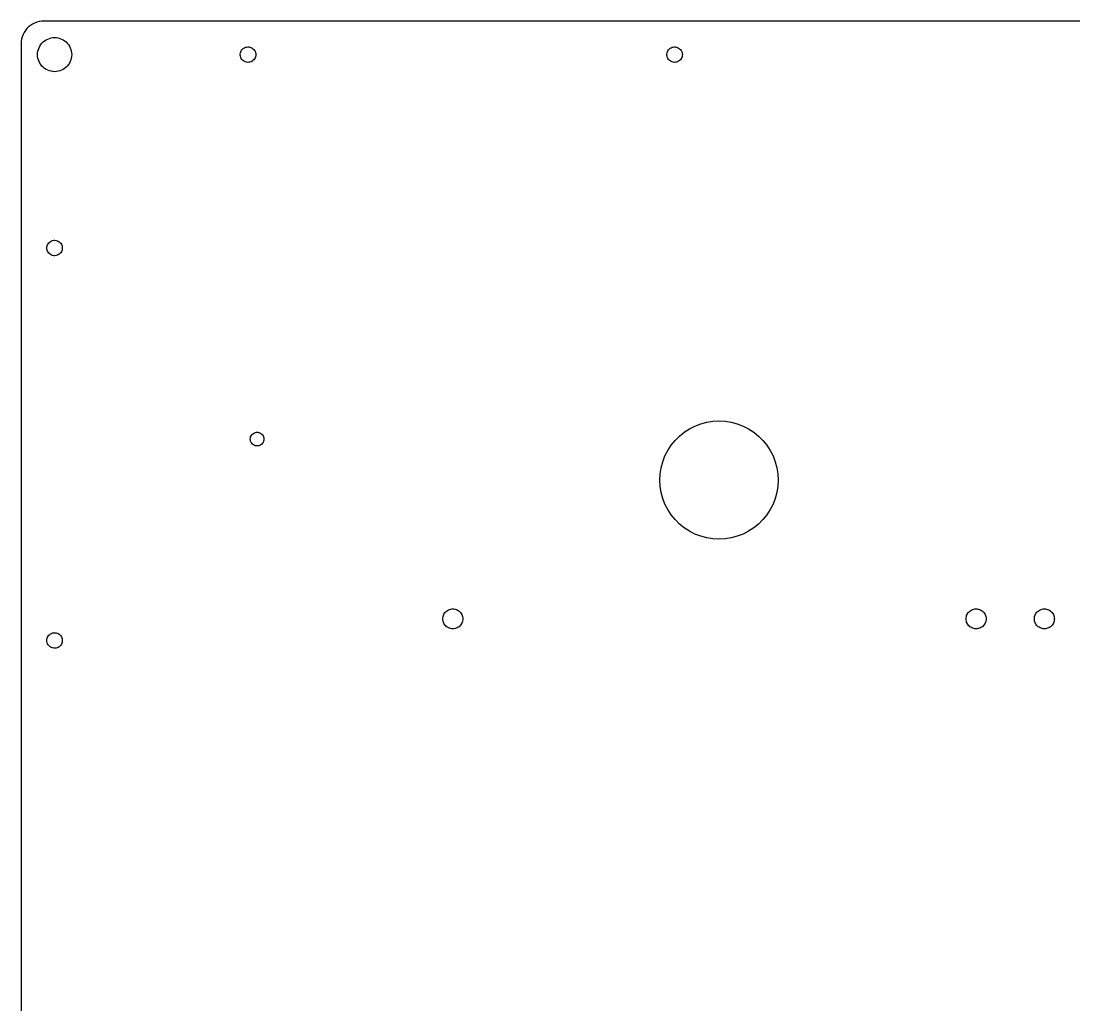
# Model space of a CAD drawing. Header units: metres. Extents: x -237 to 237, y -222 to 222.
# Drawn here: x -237.4 to -6, y 6.1 to 222.4 of the extents above; entities that cross this region are included whole.
import ezdxf

# ---------------------------------------------------------------- set-up
doc = ezdxf.new("R2010")
doc.units = ezdxf.units.M

msp = doc.modelspace()

# ---------------------------------------------------------------- linework, layer by layer
for p, q in [((-233.92, 222.13), (-234.409, 221.943)), ((-233.415, 222.266), (-233.92, 222.13)), ((-232.898, 222.348), (-233.415, 222.266)), ((-232.375, 222.375), (-232.898, 222.348)), ((232.375, 222.375), (-232.375, 222.375)), ((-236.705, 219.875), (-236.943, 219.409)), ((-236.42, 220.314), (-236.705, 219.875)), ((-236.091, 220.721), (-236.42, 220.314)), ((-235.721, 221.091), (-236.091, 220.721)), ((-235.314, 221.42), (-235.721, 221.091)), ((-234.875, 221.705), (-235.314, 221.42)), ((-234.409, 221.943), (-234.875, 221.705)), ((-237.348, 217.898), (-237.375, 217.375)), ((-237.266, 218.415), (-237.348, 217.898)), ((-237.13, 218.92), (-237.266, 218.415)), ((-236.943, 219.409), (-237.13, 218.92)), ((-233.034, 217.204), (-232.787, 217.509)), ((-232.787, 217.509), (-232.509, 217.787)), ((-232.509, 217.787), (-232.204, 218.034)), ((-232.204, 218.034), (-231.875, 218.248)), ((-231.875, 218.248), (-231.525, 218.426)), ((-231.525, 218.426), (-231.159, 218.566)), ((-231.159, 218.566), (-230.78, 218.668)), ((-230.78, 218.668), (-230.392, 218.729)), ((-230.392, 218.729), (-230, 218.75)), ((-230, 218.75), (-229.608, 218.729)), ((-229.608, 218.729), (-229.22, 218.668)), ((-229.22, 218.668), (-228.841, 218.566)), ((-228.841, 218.566), (-228.475, 218.426)), ((-228.475, 218.426), (-228.125, 218.248)), ((-228.125, 218.248), (-227.796, 218.034)), ((-227.796, 218.034), (-227.491, 217.787)), ((-227.491, 217.787), (-227.213, 217.509)), ((-227.213, 217.509), (-226.966, 217.204)), ((-237.375, 217.375), (-237.375, -217.375)), ((-233.75, 215), (-233.729, 215.392)), ((-233.729, 215.392), (-233.668, 215.78)), ((-233.668, 215.78), (-233.566, 216.159)), ((-233.566, 216.159), (-233.426, 216.525)), ((-233.426, 216.525), (-233.248, 216.875)), ((-233.248, 216.875), (-233.034, 217.204)), ((-226.966, 217.204), (-226.752, 216.875)), ((-226.752, 216.875), (-226.574, 216.525)), ((-226.574, 216.525), (-226.434, 216.159)), ((-226.434, 216.159), (-226.332, 215.78)), ((-226.332, 215.78), (-226.271, 215.392)), ((-226.271, 215.392), (-226.25, 215)), ((-189.195, 215.124), (-189.159, 215.37)), ((-189.159, 215.37), (-189.088, 215.607)), ((-189.088, 215.607), (-188.982, 215.832)), ((-188.982, 215.832), (-188.846, 216.039)), ((-188.846, 216.039), (-188.68, 216.224)), ((-188.68, 216.224), (-188.489, 216.383)), ((-188.489, 216.383), (-188.277, 216.512)), ((-188.277, 216.512), (-188.049, 216.609)), ((-188.049, 216.609), (-187.809, 216.672)), ((-187.809, 216.672), (-187.562, 216.699)), ((-187.562, 216.699), (-187.314, 216.69)), ((-187.314, 216.69), (-187.07, 216.645)), ((-187.07, 216.645), (-186.835, 216.565)), ((-186.835, 216.565), (-186.614, 216.451)), ((-186.614, 216.451), (-186.413, 216.307)), ((-186.413, 216.307), (-186.234, 216.134)), ((-186.234, 216.134), (-186.082, 215.938)), ((-186.082, 215.938), (-185.961, 215.722)), ((-185.961, 215.722), (-185.872, 215.49)), ((-185.872, 215.49), (-185.818, 215.248)), ((-185.818, 215.248), (-185.8, 215)), ((-95.4455, 215.124), (-95.4093, 215.37)), ((-95.4093, 215.37), (-95.3378, 215.607)), ((-95.3378, 215.607), (-95.2325, 215.832)), ((-95.2325, 215.832), (-95.0955, 216.039)), ((-95.0955, 216.039), (-94.9299, 216.224)), ((-94.9299, 216.224), (-94.7392, 216.383)), ((-94.7392, 216.383), (-94.5273, 216.512)), ((-94.5273, 216.512), (-94.2989, 216.609)), ((-94.2989, 216.609), (-94.0588, 216.672)), ((-94.0588, 216.672), (-93.8121, 216.699)), ((-93.8121, 216.699), (-93.5641, 216.69)), ((-93.5641, 216.69), (-93.32, 216.645)), ((-93.32, 216.645), (-93.0851, 216.565)), ((-93.0851, 216.565), (-92.8644, 216.451)), ((-92.8644, 216.451), (-92.6626, 216.307)), ((-92.6626, 216.307), (-92.4839, 216.134)), ((-92.4839, 216.134), (-92.3322, 215.938)), ((-92.3322, 215.938), (-92.2107, 215.722)), ((-92.2107, 215.722), (-92.1221, 215.49)), ((-92.1221, 215.49), (-92.0681, 215.248)), ((-92.0681, 215.248), (-92.05, 215)), ((-233.729, 214.608), (-233.75, 215)), ((-233.668, 214.22), (-233.729, 214.608)), ((-233.566, 213.841), (-233.668, 214.22)), ((-233.426, 213.475), (-233.566, 213.841)), ((-233.248, 213.125), (-233.426, 213.475)), ((-233.034, 212.796), (-233.248, 213.125)), ((-226.752, 213.125), (-226.966, 212.796)), ((-226.574, 213.475), (-226.752, 213.125)), ((-226.434, 213.841), (-226.574, 213.475)), ((-226.332, 214.22), (-226.434, 213.841)), ((-226.271, 214.608), (-226.332, 214.22)), ((-226.25, 215), (-226.271, 214.608)), ((-189.195, 214.876), (-189.195, 215.124)), ((-189.159, 214.63), (-189.195, 214.876)), ((-189.088, 214.393), (-189.159, 214.63)), ((-188.982, 214.168), (-189.088, 214.393)), ((-188.846, 213.961), (-188.982, 214.168)), ((-188.68, 213.776), (-188.846, 213.961)), ((-188.489, 213.617), (-188.68, 213.776)), ((-188.277, 213.488), (-188.489, 213.617)), ((-188.049, 213.391), (-188.277, 213.488)), ((-187.809, 213.328), (-188.049, 213.391)), ((-187.562, 213.301), (-187.809, 213.328)), ((-187.314, 213.31), (-187.562, 213.301)), ((-187.07, 213.355), (-187.314, 213.31)), ((-186.835, 213.435), (-187.07, 213.355)), ((-186.614, 213.549), (-186.835, 213.435)), ((-186.413, 213.693), (-186.614, 213.549)), ((-186.234, 213.866), (-186.413, 213.693)), ((-186.082, 214.062), (-186.234, 213.866)), ((-185.961, 214.278), (-186.082, 214.062)), ((-185.872, 214.51), (-185.961, 214.278)), ((-185.818, 214.752), (-185.872, 214.51)), ((-185.8, 215), (-185.818, 214.752)), ((-95.4455, 214.876), (-95.4455, 215.124)), ((-95.4093, 214.63), (-95.4455, 214.876)), ((-95.3378, 214.393), (-95.4093, 214.63)), ((-95.2325, 214.168), (-95.3378, 214.393)), ((-95.0955, 213.961), (-95.2325, 214.168)), ((-94.9299, 213.776), (-95.0955, 213.961)), ((-94.7392, 213.617), (-94.9299, 213.776)), ((-94.5273, 213.488), (-94.7392, 213.617)), ((-94.2989, 213.391), (-94.5273, 213.488)), ((-94.0588, 213.328), (-94.2989, 213.391)), ((-93.8121, 213.301), (-94.0588, 213.328)), ((-93.5641, 213.31), (-93.8121, 213.301)), ((-93.32, 213.355), (-93.5641, 213.31)), ((-93.0851, 213.435), (-93.32, 213.355)), ((-92.8644, 213.549), (-93.0851, 213.435)), ((-92.6626, 213.693), (-92.8644, 213.549)), ((-92.4839, 213.866), (-92.6626, 213.693)), ((-92.3322, 214.062), (-92.4839, 213.866)), ((-92.2107, 214.278), (-92.3322, 214.062)), ((-92.1221, 214.51), (-92.2107, 214.278)), ((-92.0681, 214.752), (-92.1221, 214.51)), ((-92.05, 215), (-92.0681, 214.752)), ((-232.787, 212.491), (-233.034, 212.796)), ((-232.509, 212.213), (-232.787, 212.491)), ((-232.204, 211.966), (-232.509, 212.213)), ((-231.875, 211.752), (-232.204, 211.966)), ((-231.525, 211.574), (-231.875, 211.752)), ((-231.159, 211.434), (-231.525, 211.574)), ((-230.78, 211.332), (-231.159, 211.434)), ((-230.392, 211.271), (-230.78, 211.332)), ((-230, 211.25), (-230.392, 211.271)), ((-229.608, 211.271), (-230, 211.25)), ((-229.22, 211.332), (-229.608, 211.271)), ((-228.841, 211.434), (-229.22, 211.332)), ((-228.475, 211.574), (-228.841, 211.434)), ((-228.125, 211.752), (-228.475, 211.574)), ((-227.796, 211.966), (-228.125, 211.752)), ((-227.491, 212.213), (-227.796, 211.966)), ((-227.213, 212.491), (-227.491, 212.213)), ((-226.966, 212.796), (-227.213, 212.491)), ((-231.418, 173.438), (-231.266, 173.634)), ((-231.266, 173.634), (-231.087, 173.807)), ((-231.087, 173.807), (-230.886, 173.951)), ((-230.886, 173.951), (-230.665, 174.065)), ((-230.665, 174.065), (-230.43, 174.145)), ((-230.43, 174.145), (-230.186, 174.19)), ((-230.186, 174.19), (-229.938, 174.199)), ((-229.938, 174.199), (-229.691, 174.172)), ((-229.691, 174.172), (-229.451, 174.109)), ((-229.451, 174.109), (-229.223, 174.012)), ((-229.223, 174.012), (-229.011, 173.883)), ((-229.011, 173.883), (-228.82, 173.724)), ((-228.82, 173.724), (-228.654, 173.539)), ((-228.654, 173.539), (-228.518, 173.332)), ((-231.7, 172.5), (-231.682, 172.748)), ((-231.682, 172.252), (-231.7, 172.5)), ((-231.682, 172.748), (-231.628, 172.99)), ((-231.628, 172.01), (-231.682, 172.252)), ((-231.628, 172.99), (-231.539, 173.222)), ((-231.539, 171.778), (-231.628, 172.01)), ((-231.539, 173.222), (-231.418, 173.438)), ((-231.418, 171.562), (-231.539, 171.778)), ((-231.266, 171.366), (-231.418, 171.562)), ((-231.087, 171.193), (-231.266, 171.366)), ((-228.82, 171.276), (-229.011, 171.117)), ((-228.654, 171.461), (-228.82, 171.276)), ((-228.518, 171.668), (-228.654, 171.461)), ((-228.518, 173.332), (-228.412, 173.107)), ((-228.412, 171.893), (-228.518, 171.668)), ((-228.412, 173.107), (-228.341, 172.87)), ((-228.341, 172.13), (-228.412, 171.893)), ((-228.341, 172.87), (-228.305, 172.624)), ((-228.305, 172.376), (-228.341, 172.13)), ((-228.305, 172.624), (-228.305, 172.376)), ((-230.886, 171.049), (-231.087, 171.193)), ((-230.665, 170.935), (-230.886, 171.049)), ((-230.43, 170.855), (-230.665, 170.935)), ((-230.186, 170.81), (-230.43, 170.855)), ((-229.938, 170.801), (-230.186, 170.81)), ((-229.691, 170.828), (-229.938, 170.801)), ((-229.451, 170.891), (-229.691, 170.828)), ((-229.223, 170.988), (-229.451, 170.891)), ((-229.011, 171.117), (-229.223, 170.988)), ((-88.0172, 133.864), (-86.7029, 134.216)), ((-86.7029, 134.216), (-85.3589, 134.429)), ((-85.3589, 134.429), (-84, 134.5)), ((-84, 134.5), (-82.6411, 134.429)), ((-82.6411, 134.429), (-81.2971, 134.216)), ((-81.2971, 134.216), (-79.9828, 133.864)), ((-186.103, 131.874), (-185.868, 131.954)), ((-185.868, 131.954), (-185.624, 131.995)), ((-185.624, 131.995), (-185.376, 131.995)), ((-185.376, 131.995), (-185.132, 131.954)), ((-185.132, 131.954), (-184.897, 131.874)), ((-92.6987, 131.161), (-91.6412, 132.017)), ((-91.6412, 132.017), (-90.5, 132.758)), ((-90.5, 132.758), (-89.2876, 133.376)), ((-89.2876, 133.376), (-88.0172, 133.864)), ((-79.9828, 133.864), (-78.7124, 133.376)), ((-78.7124, 133.376), (-77.5, 132.758)), ((-77.5, 132.758), (-76.3588, 132.017)), ((-76.3588, 132.017), (-75.3013, 131.161)), ((-187, 130.5), (-186.98, 130.747)), ((-186.98, 130.253), (-187, 130.5)), ((-186.98, 130.747), (-186.919, 130.987)), ((-186.919, 130.013), (-186.98, 130.253)), ((-186.919, 130.987), (-186.819, 131.214)), ((-186.819, 129.786), (-186.919, 130.013)), ((-186.819, 131.214), (-186.684, 131.421)), ((-186.684, 129.579), (-186.819, 129.786)), ((-186.684, 131.421), (-186.516, 131.604)), ((-186.516, 129.396), (-186.684, 129.579)), ((-186.516, 131.604), (-186.32, 131.756)), ((-186.32, 131.756), (-186.103, 131.874)), ((-184.897, 131.874), (-184.68, 131.756)), ((-184.68, 131.756), (-184.484, 131.604)), ((-184.484, 131.604), (-184.316, 131.421)), ((-184.316, 129.579), (-184.484, 129.396)), ((-184.316, 131.421), (-184.181, 131.214)), ((-184.181, 129.786), (-184.316, 129.579)), ((-184.181, 131.214), (-184.081, 130.987)), ((-184.081, 130.013), (-184.181, 129.786)), ((-184.081, 130.987), (-184.02, 130.747)), ((-184.02, 130.253), (-184.081, 130.013)), ((-184.02, 130.747), (-184, 130.5)), ((-184, 130.5), (-184.02, 130.253)), ((-94.5172, 129.141), (-93.6609, 130.199)), ((-93.6609, 130.199), (-92.6987, 131.161)), ((-75.3013, 131.161), (-74.3391, 130.199)), ((-74.3391, 130.199), (-73.4828, 129.141)), ((-186.32, 129.244), (-186.516, 129.396)), ((-186.103, 129.126), (-186.32, 129.244)), ((-185.868, 129.046), (-186.103, 129.126)), ((-185.624, 129.005), (-185.868, 129.046)), ((-185.376, 129.005), (-185.624, 129.005)), ((-185.132, 129.046), (-185.376, 129.005)), ((-184.897, 129.126), (-185.132, 129.046)), ((-184.68, 129.244), (-184.897, 129.126)), ((-184.484, 129.396), (-184.68, 129.244)), ((-95.8761, 126.788), (-95.2583, 128)), ((-95.2583, 128), (-94.5172, 129.141)), ((-73.4828, 129.141), (-72.7417, 128)), ((-72.7417, 128), (-72.1239, 126.788)), ((-96.7159, 124.203), (-96.3637, 125.517)), ((-96.3637, 125.517), (-95.8761, 126.788)), ((-72.1239, 126.788), (-71.6363, 125.517)), ((-71.6363, 125.517), (-71.2841, 124.203)), ((-97, 121.5), (-96.9288, 122.859)), ((-96.9288, 122.859), (-96.7159, 124.203)), ((-71.2841, 124.203), (-71.0712, 122.859)), ((-71.0712, 122.859), (-71, 121.5)), ((-96.9288, 120.141), (-97, 121.5)), ((-71, 121.5), (-71.0712, 120.141)), ((-96.7159, 118.797), (-96.9288, 120.141)), ((-96.3637, 117.483), (-96.7159, 118.797)), ((-71.2841, 118.797), (-71.6363, 117.483)), ((-71.0712, 120.141), (-71.2841, 118.797)), ((-95.8761, 116.212), (-96.3637, 117.483)), ((-95.2583, 115), (-95.8761, 116.212)), ((-72.1239, 116.212), (-72.7417, 115)), ((-71.6363, 117.483), (-72.1239, 116.212)), ((-94.5172, 113.859), (-95.2583, 115)), ((-93.6609, 112.801), (-94.5172, 113.859)), ((-73.4828, 113.859), (-74.3391, 112.801)), ((-72.7417, 115), (-73.4828, 113.859)), ((-92.6987, 111.839), (-93.6609, 112.801)), ((-91.6412, 110.983), (-92.6987, 111.839)), ((-75.3013, 111.839), (-76.3588, 110.983)), ((-74.3391, 112.801), (-75.3013, 111.839)), ((-90.5, 110.242), (-91.6412, 110.983)), ((-89.2876, 109.624), (-90.5, 110.242)), ((-88.0172, 109.136), (-89.2876, 109.624)), ((-86.7029, 108.784), (-88.0172, 109.136)), ((-85.3589, 108.571), (-86.7029, 108.784)), ((-81.2971, 108.784), (-82.6411, 108.571)), ((-79.9828, 109.136), (-81.2971, 108.784)), ((-78.7124, 109.624), (-79.9828, 109.136)), ((-77.5, 110.242), (-78.7124, 109.624)), ((-76.3588, 110.983), (-77.5, 110.242)), ((-84, 108.5), (-85.3589, 108.571)), ((-82.6411, 108.571), (-84, 108.5)), ((-144.22, 92.3717), (-144.056, 92.5556)), ((-144.056, 92.5556), (-143.872, 92.72)), ((-143.872, 92.72), (-143.67, 92.8628)), ((-143.67, 92.8628), (-143.455, 92.9821)), ((-143.455, 92.9821), (-143.227, 93.0765)), ((-143.227, 93.0765), (-142.99, 93.1448)), ((-142.99, 93.1448), (-142.746, 93.1862)), ((-142.746, 93.1862), (-142.5, 93.2)), ((-142.5, 93.2), (-142.254, 93.1862)), ((-142.254, 93.1862), (-142.01, 93.1448)), ((-142.01, 93.1448), (-141.773, 93.0765)), ((-141.773, 93.0765), (-141.545, 92.9821)), ((-141.545, 92.9821), (-141.33, 92.8628)), ((-141.33, 92.8628), (-141.128, 92.72)), ((-141.128, 92.72), (-140.944, 92.5556)), ((-140.944, 92.5556), (-140.78, 92.3717)), ((-29.22, 92.3717), (-29.0556, 92.5556)), ((-29.0556, 92.5556), (-28.8717, 92.72)), ((-28.8717, 92.72), (-28.6705, 92.8628)), ((-28.6705, 92.8628), (-28.4545, 92.9821)), ((-28.4545, 92.9821), (-28.2266, 93.0765)), ((-28.2266, 93.0765), (-27.9895, 93.1448)), ((-27.9895, 93.1448), (-27.7463, 93.1862)), ((-27.7463, 93.1862), (-27.5, 93.2)), ((-27.5, 93.2), (-27.2537, 93.1862)), ((-27.2537, 93.1862), (-27.0105, 93.1448)), ((-27.0105, 93.1448), (-26.7734, 93.0765)), ((-26.7734, 93.0765), (-26.5455, 92.9821)), ((-26.5455, 92.9821), (-26.3295, 92.8628)), ((-26.3295, 92.8628), (-26.1283, 92.72)), ((-26.1283, 92.72), (-25.9444, 92.5556)), ((-25.9444, 92.5556), (-25.78, 92.3717)), ((-14.22, 92.3717), (-14.0556, 92.5556)), ((-14.0556, 92.5556), (-13.8717, 92.72)), ((-13.8717, 92.72), (-13.6705, 92.8628)), ((-13.6705, 92.8628), (-13.4545, 92.9821)), ((-13.4545, 92.9821), (-13.2266, 93.0765)), ((-13.2266, 93.0765), (-12.9895, 93.1448)), ((-12.9895, 93.1448), (-12.7463, 93.1862)), ((-12.7463, 93.1862), (-12.5, 93.2)), ((-12.5, 93.2), (-12.2537, 93.1862)), ((-12.2537, 93.1862), (-12.0105, 93.1448)), ((-12.0105, 93.1448), (-11.7734, 93.0765)), ((-11.7734, 93.0765), (-11.5455, 92.9821)), ((-11.5455, 92.9821), (-11.3295, 92.8628)), ((-11.3295, 92.8628), (-11.1283, 92.72)), ((-11.1283, 92.72), (-10.9444, 92.5556)), ((-10.9444, 92.5556), (-10.78, 92.3717)), ((-144.7, 91), (-144.686, 91.2463)), ((-144.686, 90.7537), (-144.7, 91)), ((-144.686, 91.2463), (-144.645, 91.4895)), ((-144.645, 90.5105), (-144.686, 90.7537)), ((-144.645, 91.4895), (-144.577, 91.7266)), ((-144.577, 90.2734), (-144.645, 90.5105)), ((-144.577, 91.7266), (-144.482, 91.9545)), ((-144.482, 90.0455), (-144.577, 90.2734)), ((-144.482, 91.9545), (-144.363, 92.1705)), ((-144.363, 92.1705), (-144.22, 92.3717)), ((-140.78, 92.3717), (-140.637, 92.1705)), ((-140.637, 92.1705), (-140.518, 91.9545)), ((-140.518, 91.9545), (-140.423, 91.7266)), ((-140.423, 90.2734), (-140.518, 90.0455)), ((-140.423, 91.7266), (-140.355, 91.4895)), ((-140.355, 90.5105), (-140.423, 90.2734)), ((-140.355, 91.4895), (-140.314, 91.2463)), ((-140.314, 90.7537), (-140.355, 90.5105)), ((-140.314, 91.2463), (-140.3, 91)), ((-140.3, 91), (-140.314, 90.7537)), ((-29.7, 91), (-29.6862, 91.2463)), ((-29.6862, 90.7537), (-29.7, 91)), ((-29.6862, 91.2463), (-29.6448, 91.4895)), ((-29.6448, 90.5105), (-29.6862, 90.7537)), ((-29.6448, 91.4895), (-29.5765, 91.7266)), ((-29.5765, 90.2734), (-29.6448, 90.5105)), ((-29.5765, 91.7266), (-29.4821, 91.9545)), ((-29.4821, 90.0455), (-29.5765, 90.2734)), ((-29.4821, 91.9545), (-29.3628, 92.1705)), ((-29.3628, 92.1705), (-29.22, 92.3717)), ((-25.78, 92.3717), (-25.6372, 92.1705)), ((-25.6372, 92.1705), (-25.5179, 91.9545)), ((-25.5179, 91.9545), (-25.4234, 91.7266)), ((-25.4234, 90.2734), (-25.5179, 90.0455)), ((-25.4234, 91.7266), (-25.3551, 91.4895)), ((-25.3551, 90.5105), (-25.4234, 90.2734)), ((-25.3551, 91.4895), (-25.3138, 91.2463)), ((-25.3138, 90.7537), (-25.3551, 90.5105)), ((-25.3138, 91.2463), (-25.3, 91)), ((-25.3, 91), (-25.3138, 90.7537)), ((-14.7, 91), (-14.6862, 91.2463)), ((-14.6862, 90.7537), (-14.7, 91)), ((-14.6862, 91.2463), (-14.6448, 91.4895)), ((-14.6448, 90.5105), (-14.6862, 90.7537)), ((-14.6448, 91.4895), (-14.5765, 91.7266)), ((-14.5765, 90.2734), (-14.6448, 90.5105)), ((-14.5765, 91.7266), (-14.4821, 91.9545)), ((-14.4821, 90.0455), (-14.5765, 90.2734)), ((-14.4821, 91.9545), (-14.3628, 92.1705)), ((-14.3628, 92.1705), (-14.22, 92.3717)), ((-10.78, 92.3717), (-10.6372, 92.1705)), ((-10.6372, 92.1705), (-10.5179, 91.9545)), ((-10.5179, 91.9545), (-10.4234, 91.7266)), ((-10.4234, 90.2734), (-10.5179, 90.0455)), ((-10.4234, 91.7266), (-10.3551, 91.4895)), ((-10.3551, 90.5105), (-10.4234, 90.2734)), ((-10.3551, 91.4895), (-10.3138, 91.2463)), ((-10.3138, 90.7537), (-10.3551, 90.5105)), ((-10.3138, 91.2463), (-10.3, 91)), ((-10.3, 91), (-10.3138, 90.7537)), ((-230.43, 87.8947), (-230.186, 87.9398)), ((-230.186, 87.9398), (-229.938, 87.9489)), ((-229.938, 87.9489), (-229.691, 87.9217)), ((-144.363, 89.8295), (-144.482, 90.0455)), ((-144.22, 89.6283), (-144.363, 89.8295)), ((-144.056, 89.4444), (-144.22, 89.6283)), ((-143.872, 89.28), (-144.056, 89.4444)), ((-143.67, 89.1372), (-143.872, 89.28)), ((-143.455, 89.0179), (-143.67, 89.1372)), ((-143.227, 88.9234), (-143.455, 89.0179)), ((-142.99, 88.8551), (-143.227, 88.9234)), ((-142.746, 88.8138), (-142.99, 88.8551)), ((-142.5, 88.8), (-142.746, 88.8138)), ((-142.254, 88.8138), (-142.5, 88.8)), ((-142.01, 88.8551), (-142.254, 88.8138)), ((-141.773, 88.9234), (-142.01, 88.8551)), ((-141.545, 89.0179), (-141.773, 88.9234)), ((-141.33, 89.1372), (-141.545, 89.0179)), ((-141.128, 89.28), (-141.33, 89.1372)), ((-140.944, 89.4444), (-141.128, 89.28)), ((-140.78, 89.6283), (-140.944, 89.4444)), ((-140.637, 89.8295), (-140.78, 89.6283)), ((-140.518, 90.0455), (-140.637, 89.8295)), ((-29.3628, 89.8295), (-29.4821, 90.0455)), ((-29.22, 89.6283), (-29.3628, 89.8295)), ((-29.0556, 89.4444), (-29.22, 89.6283)), ((-28.8717, 89.28), (-29.0556, 89.4444)), ((-28.6705, 89.1372), (-28.8717, 89.28)), ((-28.4545, 89.0179), (-28.6705, 89.1372)), ((-28.2266, 88.9234), (-28.4545, 89.0179)), ((-27.9895, 88.8551), (-28.2266, 88.9234)), ((-27.7463, 88.8138), (-27.9895, 88.8551)), ((-27.5, 88.8), (-27.7463, 88.8138)), ((-27.2537, 88.8138), (-27.5, 88.8)), ((-27.0105, 88.8551), (-27.2537, 88.8138)), ((-26.7734, 88.9234), (-27.0105, 88.8551)), ((-26.5455, 89.0179), (-26.7734, 88.9234)), ((-26.3295, 89.1372), (-26.5455, 89.0179)), ((-26.1283, 89.28), (-26.3295, 89.1372)), ((-25.9444, 89.4444), (-26.1283, 89.28)), ((-25.78, 89.6283), (-25.9444, 89.4444)), ((-25.6372, 89.8295), (-25.78, 89.6283)), ((-25.5179, 90.0455), (-25.6372, 89.8295)), ((-14.3628, 89.8295), (-14.4821, 90.0455)), ((-14.22, 89.6283), (-14.3628, 89.8295)), ((-14.0556, 89.4444), (-14.22, 89.6283)), ((-13.8717, 89.28), (-14.0556, 89.4444)), ((-13.6705, 89.1372), (-13.8717, 89.28)), ((-13.4545, 89.0179), (-13.6705, 89.1372)), ((-13.2266, 88.9234), (-13.4545, 89.0179)), ((-12.9895, 88.8551), (-13.2266, 88.9234)), ((-12.7463, 88.8138), (-12.9895, 88.8551)), ((-12.5, 88.8), (-12.7463, 88.8138)), ((-12.2537, 88.8138), (-12.5, 88.8)), ((-12.0105, 88.8551), (-12.2537, 88.8138)), ((-11.7734, 88.9234), (-12.0105, 88.8551)), ((-11.5455, 89.0179), (-11.7734, 88.9234)), ((-11.3295, 89.1372), (-11.5455, 89.0179)), ((-11.1283, 89.28), (-11.3295, 89.1372)), ((-10.9444, 89.4444), (-11.1283, 89.28)), ((-10.78, 89.6283), (-10.9444, 89.4444)), ((-10.6372, 89.8295), (-10.78, 89.6283)), ((-10.5179, 90.0455), (-10.6372, 89.8295)), ((-231.7, 86.25), (-231.682, 86.4975)), ((-231.682, 86.0025), (-231.7, 86.25)), ((-231.682, 86.4975), (-231.628, 86.7398)), ((-231.628, 85.7602), (-231.682, 86.0025)), ((-231.628, 86.7398), (-231.539, 86.9716)), ((-231.539, 85.5284), (-231.628, 85.7602)), ((-231.539, 86.9716), (-231.418, 87.188)), ((-231.418, 87.188), (-231.266, 87.3844)), ((-231.266, 87.3844), (-231.087, 87.5567)), ((-231.087, 87.5567), (-230.886, 87.7011)), ((-230.886, 87.7011), (-230.665, 87.8146)), ((-230.665, 87.8146), (-230.43, 87.8947)), ((-229.691, 87.9217), (-229.451, 87.8589)), ((-229.451, 87.8589), (-229.223, 87.7619)), ((-229.223, 87.7619), (-229.011, 87.6326)), ((-229.011, 87.6326), (-228.82, 87.4738)), ((-228.82, 87.4738), (-228.654, 87.289)), ((-228.654, 87.289), (-228.518, 87.082)), ((-228.518, 87.082), (-228.412, 86.8573)), ((-228.412, 85.6427), (-228.518, 85.418)), ((-228.412, 86.8573), (-228.341, 86.6196)), ((-228.341, 85.8804), (-228.412, 85.6427)), ((-228.341, 86.6196), (-228.305, 86.3741)), ((-228.305, 86.1259), (-228.341, 85.8804)), ((-228.305, 86.3741), (-228.305, 86.1259)), ((-231.418, 85.312), (-231.539, 85.5284)), ((-231.266, 85.1156), (-231.418, 85.312)), ((-231.087, 84.9433), (-231.266, 85.1156)), ((-230.886, 84.7989), (-231.087, 84.9433)), ((-230.665, 84.6854), (-230.886, 84.7989)), ((-230.43, 84.6053), (-230.665, 84.6854)), ((-230.186, 84.5602), (-230.43, 84.6053)), ((-229.938, 84.5511), (-230.186, 84.5602)), ((-229.691, 84.5783), (-229.938, 84.5511)), ((-229.451, 84.6411), (-229.691, 84.5783)), ((-229.223, 84.7381), (-229.451, 84.6411)), ((-229.011, 84.8674), (-229.223, 84.7381)), ((-228.82, 85.0262), (-229.011, 84.8674)), ((-228.654, 85.211), (-228.82, 85.0262)), ((-228.518, 85.418), (-228.654, 85.211))]:
    msp.add_line(p, q)

doc.saveas('drawing.dxf')
